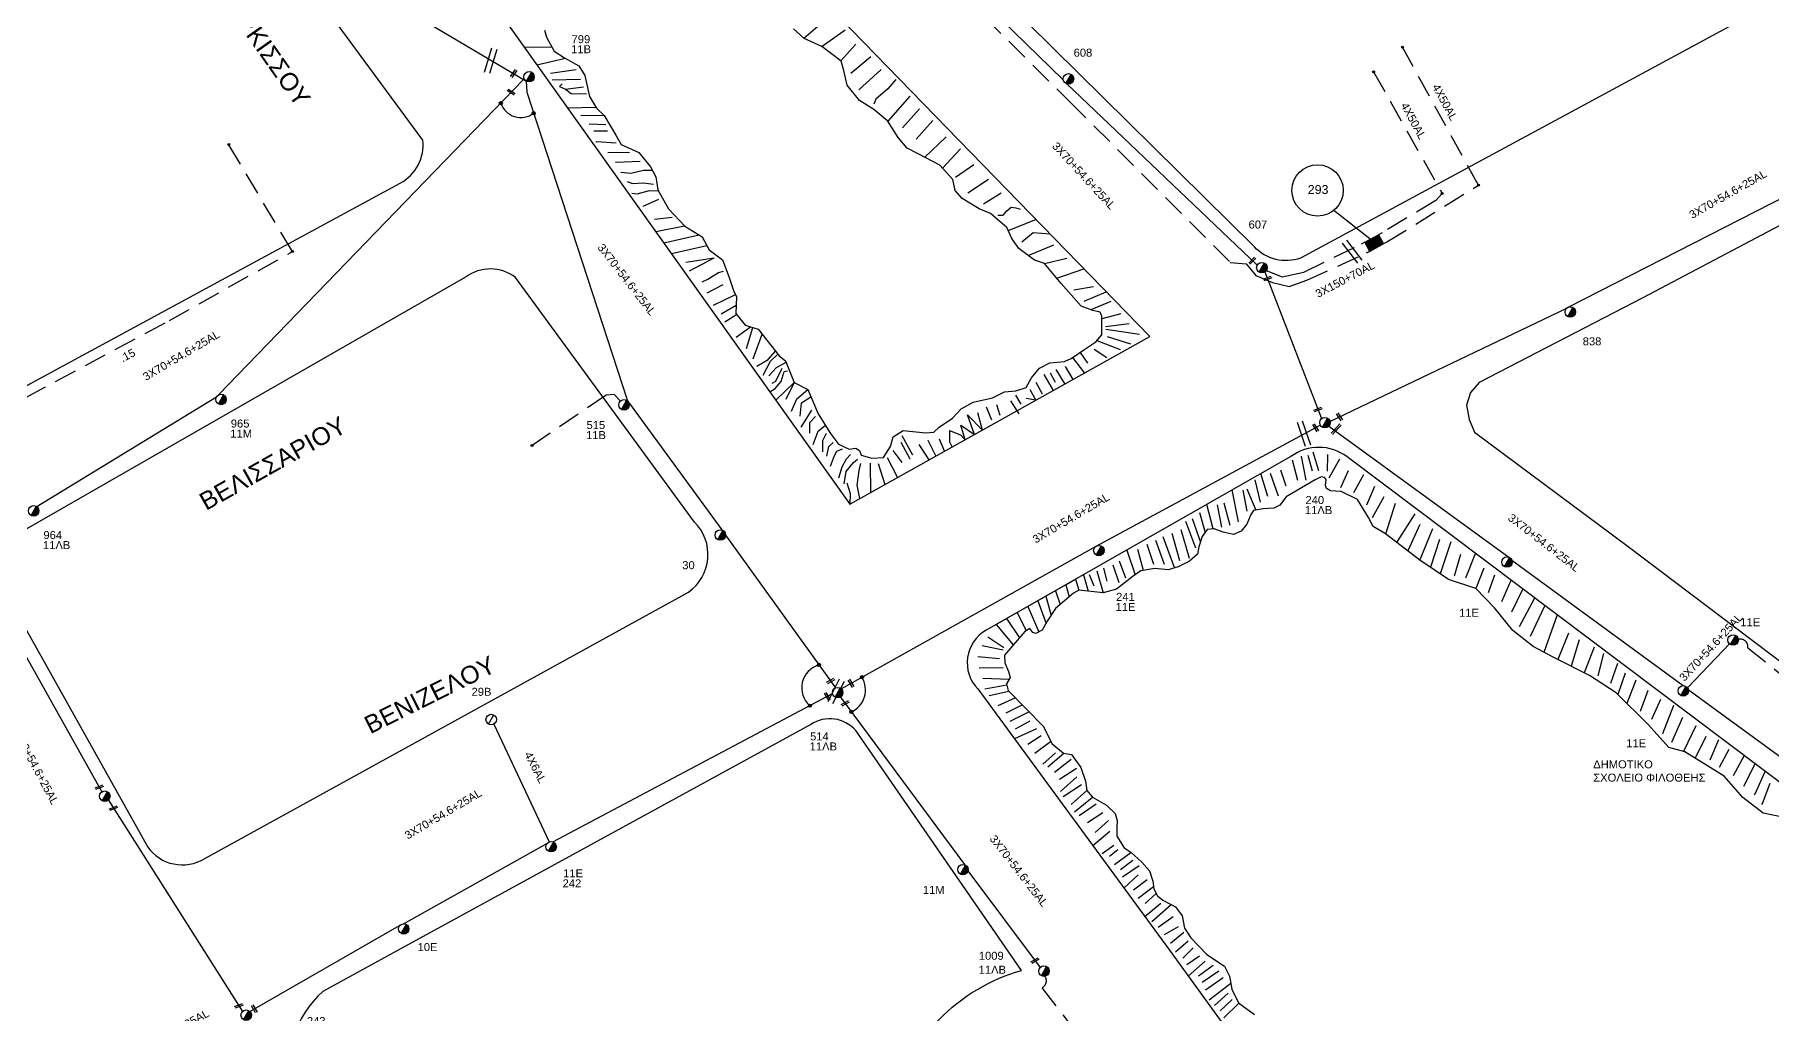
# Model space of a CAD drawing. Header units: millimetres. Extents: x 895 to 1951, y 728 to 1259.
# Drawn here: x 1061.8 to 1257.2, y 938.2 to 1048.4 of the extents above; entities that cross this region are included whole.
import ezdxf

# ---------------------------------------------------------------- set-up
doc = ezdxf.new("R2010")
doc.units = ezdxf.units.MM
doc.linetypes.add('DASHED', pattern=[19.05, 12.7, -6.35])
for name, color, linetype in [('Link Box 4 Διευθύνσεων', 7, 'Continuous'), ('Άγνωστα', 7, 'Continuous'), ('Γέφυρες Εναέριου Δικτύου', 7, 'Continuous'), ('Γυμνά εναέρια ΧΤ (3Φ)   3x50+35CU', 7, 'Continuous'), ('Επιγραφές - Σχήματα', 7, 'Continuous'), ('Καλώδια ΧΤ   3x150+50CU', 7, 'DASHED'), ('Καλώδια ΧΤ   3x150AL+50XLPE', 7, 'DASHED'), ('Καλώδια ΧΤ   3x95+50CU', 7, 'DASHED'), ('Μηχανική τομή', 7, 'Continuous'), ('Στύλος ΦΜ', 7, 'Continuous'), ('Στύλος ΦΜ @ 1', 7, 'Continuous'), ('Συνδέσεις', 7, 'Continuous'), ('Συνεστραμμένα ΧΤ   3x70+54.6+25 AL', 7, 'SYN_LINE'), ('Τομή', 7, 'Continuous'), ('Υπόβαθρο ΔΕΗ', 7, 'Continuous'), ('Υπόγεια καλώδια Δικτύου ΧΤ και Παρ. ΧΤ - 3X150+70 AL', 7, 'DASHED'), ('Υπόγεια καλώδια Παροχών ΧΤ   .15', 7, 'DASHED'), ('Υπόγεια καλώδια Παροχών ΧΤ   4x50AL', 7, 'DASHED'), ('Υπόγεια καλώδια Παροχών ΧΤ   4x6', 7, 'DASHED')]:
    doc.layers.add(name, color=color, linetype=linetype)
doc.styles.get("Standard").update_dxf_attribs({"font": 'ARIAL.TTF'})
doc.linetypes.add('SYN_LINE', pattern='A,0.5,-0.0001,["/\\/\\/\\/",Standard,S=0.1,R=0,X=0,Y=-0.05],-0.25', length=0.7501)

# ---------------------------------------------------------------- blocks, each defined once
blk = doc.blocks.new('ΥΠΑΡΧΩΝ ΤΣΙΜΕΝΤΕΝΙΟΣ ΣΤΥΛΟΣ')
at = {"layer": 'Στύλος ΦΜ'}
blk.add_hatch(color=7, dxfattribs=at).paths.add_polyline_path([(-1.29, -2.28, 0.574793), (2.62, 0, 0.268822), (1.3, 2.27)])
at = {"layer": 'Στύλος ΦΜ', "color": 7}
blk.add_line((-1.29, -2.28), (1.3, 2.27), dxfattribs=at)
blk.add_circle((0, 0), 2.62, dxfattribs=at)
at = {"layer": 'Στύλος ΦΜ', "flags": 4}
for tag, p in [('ΑΡΙΘΜΟΣ', (-4.68, 8.05)), ('ΤΥΠΟΣ', (-4.91, 3.03))]:
    blk.add_attdef(tag, p, '', height=4, dxfattribs=at)
blk = doc.blocks.new('ΠΡΟΒΛΕΠΟΜΕΝΟΣ ΤΣΙΜΕΝΤΕΝΙΟΣ ΣΤΥΛΟΣ')
at = {"layer": 'Στύλος ΦΜ', "color": 7}
blk.add_line((-1.29, -2.28), (1.3, 2.27), dxfattribs=at)
blk.add_circle((0, 0), 2.62, dxfattribs=at)
at = {"layer": 'Στύλος ΦΜ', "flags": 4}
for tag, p in [('ΑΡΙΘΜΟΣ', (-3.98, 8.33)), ('ΤΥΠΟΣ', (-4.12, 3.18))]:
    blk.add_attdef(tag, p, '', height=4, dxfattribs=at)
blk = doc.blocks.new('LINK BOX 4 ΑΝΑΧΩΡΗΣΕΩΝ')
at = {"layer": 'Link Box 4 Διευθύνσεων', "ltscale": 40}
blk.add_hatch(color=256, dxfattribs=at).paths.add_polyline_path([(-3.54, 0), (-3.54, -4.67), (3.54, -4.67), (3.54, 0)])
for p, q in [((-3.54, 0), (-5.33, 0)), ((5.33, 0), (3.54, 0)), ((-3.54, -4.67), (-5.33, -4.67)), ((5.33, -4.67), (3.54, -4.67))]:
    blk.add_line(p, q, dxfattribs=at)
blk.add_lwpolyline([(-3.54, -4.67), (-3.54, 0), (3.54, 0), (3.54, -4.67)], close=True, dxfattribs=at)
blk = doc.blocks.new('ΜΗΧΑΝΙΚΗ ΤΟΜΗ')
at = {"layer": 'Μηχανική τομή', "ltscale": 40}
for p, q in [((-1.89, 0.78), (1.89, 0.78)), ((1.89, 0), (-1.89, 0))]:
    blk.add_line(p, q, dxfattribs=at)
blk = doc.blocks.new('ΤΟΜΗ')
at = {"layer": 'Τομή', "ltscale": 40}
for p, q in [((-5.68, 0), (5.68, 0)), ((5.68, -2.33), (-5.68, -2.33))]:
    blk.add_line(p, q, dxfattribs=at)
blk = doc.blocks.new('_ΣΥΝΔΕΣΗ')
at = {"layer": 'Συνδέσεις', "linetype": 'SYN_LINE', "ltscale": 40}
blk.add_hatch(color=256, dxfattribs=at).paths.add_polyline_path([(0.5, -0.01, 1), (-0.5, -0.01, 1)])
at = {"layer": 'Συνδέσεις'}
blk.add_circle((0, -0.01), 0.5, dxfattribs=at)

msp = doc.modelspace()

# ---------------------------------------------------------------- linework, layer by layer
at = {"layer": 'Άγνωστα', "color": 1}
msp.add_lwpolyline([(1207.97, 1028.63), (1212.19, 1025.31)], dxfattribs=at)
at = {"layer": 'Άγνωστα', "color": 30, "linetype": 'DASHED', "ltscale": 0.2}
msp.add_lwpolyline([(1127.72, 1007.15), (1127, 1007.89), (1126.12, 1007.82), (1117.77, 1002.16)], dxfattribs=at)
at = {"layer": 'Γέφυρες Εναέριου Δικτύου'}
msp.add_arc((1116.51, 1041.43), 2.37, 198.3103, 307.6512, dxfattribs=at)
at = {"layer": 'Γυμνά εναέρια ΧΤ (3Φ)   3x50+35CU'}
for centre, radius, start, end in [((1150.78, 974.88), 2.67, 105.8552, 228.9163), ((1152.54, 974.65), 2.74, 294.8695, 31.1435)]:
    msp.add_arc(centre, radius, start, end, dxfattribs=at)
at = {"layer": 'Επιγραφές - Σχήματα'}
msp.add_circle((1206.14, 1030.86), 2.89, dxfattribs=at)
at = {"layer": 'Καλώδια ΧΤ   3x150+50CU', "color": 151, "ltscale": 0.2}
msp.add_lwpolyline([(1107.67, 1114.59), (1106.79, 1113.64), (1107.02, 1112.57), (1108.78, 1111.08), (1135.2, 1083.71), (1157.87, 1061.05), (1178.26, 1040.84), (1196.32, 1022.76), (1198.11, 1022.6)], dxfattribs=at)
at = {"layer": 'Καλώδια ΧΤ   3x150AL+50XLPE', "color": 62, "ltscale": 0.2}
msp.add_lwpolyline([(1184.26, 926.04), (1184.73, 926.83), (1184.69, 927.54), (1181.39, 933.04), (1175.14, 941.13, 0.489345), (1175.45, 942.41)], format="xyb", dxfattribs=at)
at = {"layer": 'Καλώδια ΧΤ   3x95+50CU', "color": 6, "ltscale": 0.2}
msp.add_lwpolyline([(1253.46, 980.32, -0.548849), (1254.53, 979.37), (1254.53, 979.37), (1254.53, 979.37), (1254.53, 979.37), (1261.86, 973.53), (1273.62, 988.35)], format="xyb", dxfattribs=at)
at = {"layer": 'Συνεστραμμένα ΧΤ   3x70+54.6+25 AL', "color": 6, "ltscale": 20}
for points in [[(1153.71, 1066.54), (1177.53, 1043.31)], [(1177.92, 1042.85), (1199.34, 1022.43)], [(1200.21, 1021.68), (1206.58, 1005.17)], [(1207.39, 1004.32), (1227.64, 989.58)], [(1227.98, 989.26), (1247.24, 975.12)], [(1247.76, 974.86), (1252.49, 979.86)], [(1247.83, 974.7), (1287.89, 945.44)]]:
    msp.add_lwpolyline(points, dxfattribs=at)
at = {"layer": 'Συνεστραμμένα ΧΤ   3x70+54.6+25 AL', "color": 85, "ltscale": 20}
msp.add_lwpolyline([(1091.77, 1058.21), (1117.06, 1043.2)], dxfattribs=at)
at = {"layer": 'Συνεστραμμένα ΧΤ   3x70+54.6+25 AL', "color": 30, "ltscale": 20}
for points in [[(1082.5, 1007.84), (1116.83, 1043.34)], [(1117.12, 1043.15), (1117.19, 1041.91), (1128.52, 1007.16)], [(1061.98, 995.25), (1082.29, 1007.64)], [(1128.64, 1007.01), (1139.14, 992.64)], [(1139.53, 992.06), (1151.9, 974.88)], [(1120.12, 957.54), (1151.58, 974.22)], [(1103.31, 948.33), (1119.51, 957.41)], [(1086.03, 938.45), (1102.88, 948.11)]]:
    msp.add_lwpolyline(points, dxfattribs=at)
at = {"layer": 'Συνεστραμμένα ΧΤ   3x70+54.6+25 AL', "color": 2, "ltscale": 20}
for points in [[(1234.41, 1017.74), (1269.5, 1035.67)], [(1207.53, 1004.86), (1234.18, 1017.62)]]:
    msp.add_lwpolyline(points, dxfattribs=at)
at = {"layer": 'Συνεστραμμένα ΧΤ   3x70+54.6+25 AL', "color": 173, "ltscale": 20}
for points in [[(1152.56, 974.77), (1181.23, 990.83), (1206.44, 1004.43)], [(1152.46, 973.84), (1166.4, 954.99)], [(1166.81, 954.27), (1174.92, 943.39)]]:
    msp.add_lwpolyline(points, dxfattribs=at)
at = {"layer": 'Συνεστραμμένα ΧΤ   3x70+54.6+25 AL', "color": 133, "ltscale": 20}
for points in [[(1047.72, 1001.85), (1069.39, 963.17)], [(1070.12, 962.25), (1085.2, 938.45)]]:
    msp.add_lwpolyline(points, dxfattribs=at)
at = {"layer": 'Υπόβαθρο ΔΕΗ'}
for points in [[(1111.13, 1116.49), (1144.08, 1156.7, -0.271454), (1149.09, 1157.15), (1222.31, 1101.99), (1272.45, 1064.27, -0.430541), (1271.9, 1059.85), (1236.56, 1040.71), (1204.23, 1023.25, -0.299495), (1199.02, 1024.49), (1156.53, 1066.51), (1111.1, 1112.51, -0.251207), (1111.13, 1116.49, -3.296334)], [(1052.06, 1004.11), (1052.06, 1004.11), (1102.95, 1031.68, 0.303533), (1105.5, 1036.51), (1084.22, 1065.45), (1064.83, 1092.99, 0.315464), (1063.28, 1093.54), (1023.76, 1091.37), (998.91, 1089.83), (1046.25, 1005.99, 0.333652), (1052.06, 1004.11, 20.832284)], [(1080.95, 955.66), (1135.37, 985.66, 0.465205), (1136.06, 993.53, -2.836458), (1136.06, 993.53), (1115.93, 1021.04, 0.339974), (1110.3, 1021.09), (1059.82, 992.13), (1059.82, 992.13, 0.339698), (1057.89, 986.64), (1074.51, 957, 0.397671), (1080.95, 955.66, 7.556439)], [(1356.16, 740.09), (1349.47, 761.77), (1338.39, 793.51), (1330.14, 817.49), (1321.93, 841.25), (1298.05, 910.06), (1286.81, 942.22), (1285.74, 943.72), (1283.22, 945.34), (1209.46, 1000.87, 0.331413), (1203.13, 1000.91), (1168.85, 981.36, 0.491397), (1167.92, 974.75), (1189.46, 945.34), (1264.83, 841.25), (1286, 811.5), (1312.59, 773.73), (1333.03, 743.97)]]:
    msp.add_lwpolyline(points, format="xyb", dxfattribs=at)
for points in [[(1187.27, 1014.4), (1117.49, 1086.23), (1079.93, 1125.25), (1068.67, 1116.07), (1098.78, 1072.45), (1153.53, 995.56), (1187.27, 1014.4)], [(1179.94, 1012.99), (1181.19, 1013.8), (1181.87, 1014.61), (1181.86, 1015.74), (1181.87, 1016.72), (1181.66, 1017.14), (1180.84, 1017.33), (1179.53, 1017.82), (1177.3, 1020.39), (1175.42, 1022.64), (1174.29, 1023.01), (1172.54, 1024.32), (1171.75, 1025.46), (1171.18, 1026.7), (1169.35, 1028.27), (1168.05, 1028.79), (1166.17, 1029.95), (1165.36, 1030.84), (1165.1, 1032.1), (1163.66, 1033.71), (1161.19, 1034.96), (1159.98, 1035.61), (1158.97, 1036.81), (1157.79, 1038.66), (1156.23, 1039.95), (1154.62, 1040.98), (1153.22, 1042.7), (1152.86, 1044.36), (1152.55, 1045.4), (1150.38, 1047.06), (1149.54, 1047.42), (1148.37, 1047.94), (1147.19, 1049.05)], [(1151.23, 1050.43), (1148.35, 1047.95)], [(1116.92, 1046.98), (1119.99, 1047)], [(1119.17, 1048.9), (1119.4, 1048.1), (1120.25, 1046.53), (1121.41, 1045.79), (1123.03, 1044.87), (1123.72, 1043.79), (1124.22, 1041.44), (1125.04, 1040.11), (1125.89, 1039.28), (1127.2, 1037.06), (1127.81, 1036.04), (1129.8, 1035.11), (1131.11, 1033.5), (1131.7, 1032.37), (1131.93, 1030.93), (1133.14, 1028.78), (1134.97, 1026.82), (1136.9, 1025.65), (1137.69, 1024.18), (1139.21, 1023.03), (1139.96, 1021.07), (1140.43, 1019.58), (1140.77, 1018.89), (1140.71, 1016.99), (1141.75, 1015.69), (1143.21, 1015.25), (1145.56, 1012.25), (1146.28, 1011.66), (1147.24, 1009.24), (1148.78, 1008.45), (1149.95, 1005.73), (1151.36, 1003.51), (1152.26, 1002.31), (1153.45, 1001.73), (1154.2, 1001.86), (1154.61, 1001.57), (1154.79, 1001.05), (1156, 1000.74), (1157.3, 1000.81), (1158.08, 1002.03), (1158.41, 1003.14), (1159.51, 1003.83), (1162.05, 1003.57), (1162.97, 1003.66), (1163.56, 1004.23), (1165.08, 1005.21), (1166.04, 1006.28), (1167.38, 1007.02), (1169.56, 1007.51), (1170.93, 1008.19), (1172.2, 1008.32), (1173.37, 1008.68), (1173.95, 1009.75), (1174.85, 1010.85), (1176.02, 1011.44), (1177.66, 1011.6), (1178.42, 1011.93), (1179.94, 1012.99)], [(1153.01, 1048.89), (1150.39, 1047.05)], [(1154.19, 1047.32), (1152.51, 1045.43)], [(1118.33, 1045), (1121.52, 1045.73)], [(1155.89, 1045.91), (1153.65, 1044.02)], [(1293.26, 959.54), (1307.92, 978.5), (1320.18, 994.28), (1334.84, 1012.99), (1335.4, 1014), (1335.56, 1015.31), (1335.43, 1016.45), (1334.42, 1018.06), (1311.11, 1036.04), (1297.97, 1045.65), (1295.62, 1045.9), (1292.92, 1045.31), (1242.71, 1018.76), (1224.31, 1009.24), (1223.35, 1008.13), (1222.9, 1006.7), (1223.2, 1005.07), (1223.77, 1003.64), (1241.07, 990.78), (1285.06, 957.53), (1287.58, 956.52), (1291.11, 956.99), (1292.52, 958.57), (1293.26, 959.54)], [(1119.86, 1044.04), (1122.74, 1044.47)], [(1120.04, 1043.29), (1123.22, 1043.37)], [(1154.55, 1042.19), (1157.03, 1044.45)], [(1158.7, 1043.36), (1157.81, 1042.28), (1156.43, 1041.12), (1156.23, 1040.57)], [(1121.16, 1042.85), (1120.85, 1042.56), (1121.55, 1042.26), (1123.56, 1042.51)], [(1121.55, 1042.26), (1122.18, 1041.75), (1123.89, 1041.72)], [(1160.27, 1041.47), (1157.79, 1038.66)], [(1121.77, 1040.16), (1124.96, 1040.24)], [(1123.27, 1039.32), (1125.89, 1039.28)], [(1161.34, 1040.04), (1159.44, 1037.92)], [(1124.19, 1038.34), (1126.06, 1038.27), (1126.06, 1038.27)], [(1124.73, 1037.56), (1126.26, 1037.57)], [(1160.99, 1036.62), (1162.85, 1038.73)], [(1124.95, 1036.37), (1125.01, 1036.37), (1127.23, 1036.2)], [(1164.36, 1036.88), (1161.93, 1034.58)], [(1165.97, 1035.55), (1163.96, 1033.37)], [(1126.31, 1035.13), (1128.75, 1035.18)], [(1127.16, 1034.04), (1127.24, 1034.04), (1129.94, 1034.14)], [(1165.39, 1032.36), (1167.46, 1033.76)], [(1127.76, 1032.91), (1128.87, 1032.8), (1130.31, 1033.13), (1131.3, 1033.14)], [(1128.46, 1031.85), (1129.08, 1031.63), (1130.3, 1031.73), (1131.42, 1031.56)], [(1166.81, 1030.6), (1169.11, 1032.11)], [(1129, 1030.54), (1129.59, 1030.46), (1130.97, 1030.86), (1132.01, 1030.81)], [(1130.26, 1029.09), (1130.62, 1029.25), (1132.02, 1029.87)], [(1168.55, 1029.35), (1170.54, 1030.57)], [(1131.54, 1027.61), (1133.55, 1027.85)], [(1170.16, 1028.07), (1170.76, 1028.09), (1171.18, 1028.57), (1171.65, 1028.97), (1172.21, 1028.89), (1172.68, 1028.74)], [(1171.34, 1026.36), (1174.46, 1027.58)], [(1131.68, 1026.24), (1134.92, 1026.87)], [(1132.59, 1024.96), (1136.56, 1025.86)], [(1172.87, 1025.06), (1174.14, 1026.12), (1176.03, 1025.97)], [(1133.45, 1023.76), (1137.45, 1024.64)], [(1173.59, 1023.53), (1176.46, 1024.75)], [(1135.06, 1022.8), (1138.27, 1023.26)], [(1135.49, 1021.82), (1138.27, 1023.26)], [(1136.9, 1020.56), (1137.56, 1020.87), (1138.74, 1021.61), (1139.31, 1021.77)], [(1175.42, 1022.64), (1177.92, 1023.23)], [(1176.79, 1021), (1179.85, 1022.03)], [(1137.49, 1019.32), (1139.29, 1020.28)], [(1178.71, 1019.66), (1180.94, 1020.05)], [(1138.19, 1017.95), (1140.65, 1019.13)], [(1139.04, 1016.98), (1140.74, 1017.96)], [(1179.87, 1018.38), (1182.37, 1019.43)], [(1182.87, 1018.37), (1180.62, 1017.41)], [(1139.47, 1016.07), (1140.78, 1016.91)], [(1184, 1016.97), (1181.87, 1016.41)], [(1182.29, 1015.53), (1184.94, 1015.89)], [(1140.74, 1014.34), (1142.33, 1015.51)], [(1141.9, 1013.05), (1142.6, 1015.43)], [(1142.66, 1011.89), (1143.66, 1014.67)], [(1181.32, 1013.96), (1183.92, 1012.94)], [(1182.31, 1015.23), (1186.12, 1014.67)], [(1182.46, 1014.41), (1185.08, 1013.58)], [(1143.07, 1011.07), (1144.35, 1011.82), (1145.16, 1012.77)], [(1143.76, 1010.08), (1144.6, 1011.63), (1145.43, 1012.42)], [(1178.57, 1012.04), (1179.93, 1010.3)], [(1179.42, 1012.63), (1180.26, 1011.42)], [(1181.02, 1013), (1182.44, 1012.06)], [(1144.4, 1009.98), (1145.28, 1010.94), (1146.34, 1011.51)], [(1144.53, 1008.2), (1145.13, 1008.57), (1145.78, 1009.35), (1146.14, 1010.47), (1146.49, 1010.55)], [(1144.77, 1009.16), (1145.2, 1009.39), (1145.91, 1010.87)], [(1175.34, 1010.14), (1176.41, 1008.34)], [(1176.04, 1010.33), (1176.62, 1009.27)], [(1176.69, 1010.71), (1177.71, 1009.06)], [(1177.74, 1011.03), (1178.59, 1009.56)], [(1145.21, 1007.24), (1147.24, 1009.24)], [(1147.24, 1009.24), (1146.32, 1007.33)], [(1146.95, 1006.01), (1147.56, 1007.39), (1148.78, 1008.45)], [(1173.75, 1008.45), (1174.46, 1007.25), (1173.34, 1007.44)], [(1174.46, 1009.29), (1175.14, 1007.95)], [(1147.92, 1005.44), (1148.08, 1006.96), (1149.13, 1007.62)], [(1149.22, 1006.12), (1148.01, 1004.21)], [(1168.85, 1006.49), (1169.47, 1005.04)], [(1170.01, 1006.76), (1170.4, 1005.58)], [(1171.58, 1007.19), (1172.53, 1005.72)], [(1172.16, 1007.83), (1172.76, 1006.8)], [(1149.65, 1005.42), (1148.98, 1004.7), (1148.99, 1003.55)], [(1149.41, 1002.25), (1149.95, 1003.76), (1150.77, 1004.44)], [(1166.5, 1002.8), (1166, 1004.43), (1167.53, 1003.38), (1166.77, 1005.59), (1168.45, 1003.89), (1167.93, 1005.83)], [(1150.5, 1001.43), (1150.48, 1002.72), (1150.91, 1003.55)], [(1150.92, 1000.95), (1151.16, 1002.03), (1151.64, 1002.47)], [(1159.27, 1002.51), (1160.28, 1000.63)], [(1159.36, 1003.26), (1160.58, 1001.09)], [(1161.27, 1002.27), (1162.41, 1000.52)], [(1162.3, 1002.76), (1162.3, 1002.76), (1163.18, 1000.95)], [(1163.57, 1002.89), (1164.15, 1001.49)], [(1164.73, 1003.85), (1164.74, 1002.56), (1165.03, 1001.98)], [(1164.73, 1003.82), (1165.98, 1003.34), (1166.5, 1002.8)], [(1151.36, 999.81), (1151.78, 1001.02), (1152.05, 1001.51), (1152.71, 1001.79)], [(1152.27, 998.52), (1152.65, 999.76), (1153.14, 1000.63), (1153.6, 1001.14)], [(1152.88, 997.83), (1153.11, 999.24), (1153.92, 1000.23), (1154.37, 1000.61)], [(1155.79, 1000.17), (1155.84, 996.85)], [(1157.71, 1000.79), (1158.9, 998.56)], [(1158.36, 1001.6), (1159.37, 1000.25)], [(1203.29, 1000.53), (1203.88, 998.23)], [(1204.28, 1000.94), (1204.83, 998.23)], [(1205.05, 1001.07), (1205.51, 999.29)], [(1205.61, 1001.42), (1206.22, 999.33)], [(1207.26, 1001.13), (1207.23, 999.27)], [(1208.6, 1000.6), (1207.41, 998.49)], [(1154.63, 996.17), (1154.36, 997.7), (1154.36, 997.7), (1154.57, 999.33), (1154.76, 1000.11)], [(1156.7, 1000.11), (1157.46, 997.75)], [(1258.82, 960.24), (1256.26, 960.76), (1253.97, 962.53), (1251.88, 964.95), (1247.46, 967.67), (1245.65, 968.15), (1243.31, 970.75), (1239.71, 974.3), (1236.73, 976.27), (1232.7, 978.28), (1230.39, 979.51), (1228.11, 981.33), (1226.05, 983.89), (1223.92, 986.04), (1220.86, 987.06), (1217.65, 989.26), (1213.76, 992.2), (1212.39, 993.03), (1211.85, 994.06), (1210.64, 996.06), (1208.77, 996.98), (1207.6, 997.04), (1207.15, 997.31), (1207.04, 997.66), (1207.1, 998.32), (1206.91, 998.53), (1206.52, 998.61), (1206.22, 998.48), (1205.85, 998.3), (1202.61, 996.39), (1201.89, 995.45), (1201.21, 995.1), (1200.03, 995.02), (1198.94, 994.84), (1198.64, 994.37), (1198.18, 993.3), (1197.54, 992.5), (1196.67, 992.14), (1195.52, 992.4), (1194.49, 992.78), (1193.72, 992.68), (1193.15, 991.89), (1192.78, 990.74), (1192.63, 989.92), (1191.73, 989.13), (1190.46, 988.49), (1189.32, 988.14), (1187.84, 988.31), (1186.27, 988.06), (1185.4, 987.45), (1183.52, 985.99), (1182.02, 985.58), (1179.26, 985.85), (1178.69, 985.53), (1176.64, 983.79), (1175.72, 982.38), (1175.17, 981.36), (1174.44, 980.98), (1174.1, 981.11), (1173.78, 981.57), (1173.22, 981.22), (1170.91, 978.55), (1170.96, 977.68), (1171.38, 976.72), (1171.56, 976.05), (1171.14, 975.31), (1171.32, 974.56), (1175.3, 970.51), (1176.23, 968.6), (1177.54, 967.51), (1178.47, 967.38), (1179.51, 965.89), (1180.01, 964.38), (1180.16, 963.31), (1180.81, 962.58), (1182.4, 961.66), (1183.37, 960.73), (1183.58, 959.95), (1183.57, 959.07), (1183.57, 958.18), (1184.36, 956.88), (1185.11, 956.38), (1186.37, 955.26), (1187.23, 954.27), (1187.62, 953.12), (1187.72, 952.24), (1188.14, 951.45), (1188.74, 950.99), (1190.16, 950.22), (1190.89, 949.22), (1191.16, 947.84), (1191.89, 946.74), (1193.66, 944.86), (1195.66, 943.54), (1196.24, 942.44), (1196.49, 940.96), (1197.23, 939.41), (1199.02, 938.1)], [(1199.09, 998.29), (1199.66, 995.78)], [(1200.55, 996.41), (1199.76, 998.98)], [(1200.79, 999.02), (1201.71, 996.49)], [(1202.59, 997.59), (1201.99, 999.38)], [(1209.57, 999.31), (1208.72, 997.38)], [(1211.29, 998.85), (1210.16, 996.82)], [(1153.17, 997.93), (1153.56, 996.76), (1153.53, 995.56)], [(1197.24, 993.57), (1196.54, 997.15)], [(1197.72, 997.12), (1198.18, 994.76)], [(1198.18, 997.28), (1199.17, 994.88)], [(1212.54, 997.53), (1211.63, 995.43)], [(1213.6, 996.38), (1212.29, 994.02)], [(1192.85, 994.6), (1193.5, 992.37)], [(1194.38, 992.76), (1193.68, 995.52)], [(1195.35, 992.94), (1194.86, 995.48)], [(1196.29, 993.13), (1195.62, 995.65)], [(1214.87, 995.63), (1213.79, 992.18)], [(1217.06, 994.47), (1215.01, 991.25), (1215.01, 991.25)], [(1189.73, 992.3), (1190.59, 989.21)], [(1190.74, 992.71), (1191.7, 989.47)], [(1191.27, 993.63), (1192.4, 990.65)], [(1192.01, 993.93), (1192.95, 991.26), (1192.95, 991.26)], [(1217.64, 993.24), (1216.27, 990.3)], [(1219.07, 992.76), (1217.63, 989.27)], [(1184.66, 990.37), (1185.61, 987.6)], [(1185.87, 990.49), (1186.51, 988.1)], [(1186.93, 991.05), (1187.67, 988.79)], [(1187.9, 991.48), (1188.89, 988.78)], [(1188.74, 991.9), (1190.03, 988.36)], [(1219.85, 991.57), (1219.85, 991.57), (1218.85, 988.44), (1218.85, 988.44)], [(1221.12, 991.3), (1219.92, 987.71), (1219.92, 987.71)], [(1183.09, 988.72), (1183.76, 986.74)], [(1183.82, 989.16), (1184.52, 987.27)], [(1221.55, 987.49), (1222.24, 989.93)], [(1222.81, 987.26), (1223.89, 990.01)], [(1178.93, 987.11), (1168.85, 981.36)], [(1177.83, 986.48), (1178.93, 987.11), (1177.83, 986.48), (1178.2, 985.11), (1178.2, 985.11)], [(1178.9, 987.09), (1179.26, 985.85)], [(1179.79, 987.6), (1180.34, 985.74)], [(1180.44, 987.62), (1180.98, 986.36)], [(1181.29, 988.05), (1182, 985.58)], [(1182.04, 988.33), (1182.44, 986.87)], [(1224.83, 988.34), (1224.85, 988.34), (1223.92, 986.04)], [(1225.36, 985.6), (1226.08, 987.58)], [(1226.87, 984.6), (1227.91, 986.98)], [(1174.67, 984.67), (1175.59, 982.13)], [(1175.58, 985.19), (1176.15, 983.03)], [(1176.65, 985.8), (1177.19, 984.25)], [(1227.99, 983.41), (1229.23, 985.99)], [(1228.85, 981.76), (1230.56, 984.99)], [(1171.17, 982.68), (1168.85, 981.36)], [(1171.16, 982.67), (1172.61, 980.51)], [(1172.36, 983.36), (1173.34, 981.29)], [(1173.55, 984.04), (1174.79, 981.16)], [(1230.1, 980.7), (1231.71, 984.12)], [(1233.08, 983.09), (1231.58, 978.87)], [(1169.04, 980.6), (1170.84, 979.41)], [(1169.99, 982.01), (1171.91, 979.7)], [(1234.37, 981.01), (1233.16, 978.05)], [(1170.75, 979.12), (1168.42, 979.61)], [(1235.55, 980.26), (1234.67, 977.3)], [(1237.24, 979.47), (1236.13, 976.56)], [(1238.31, 978.73), (1237.64, 976.24)], [(1167.9, 978.41), (1170.36, 978.16)], [(1168.08, 977.14), (1170.77, 977.15)], [(1239.86, 977.6), (1239.07, 975.38)], [(1168.49, 975.95), (1171.45, 975.86)], [(1168.69, 974.76), (1171.17, 975.22)], [(1240.72, 976.52), (1239.89, 974.12)], [(1241.92, 975.75), (1240.93, 973.1)], [(1169.21, 974), (1171.39, 974.5)], [(1170.2, 972.88), (1172.12, 973.75)], [(1171.1, 972.06), (1172.9, 972.95)], [(1243.28, 974.59), (1242.43, 972.22)], [(1244.72, 973.56), (1243.69, 971.3)], [(1246.17, 972.87), (1244.95, 969.69), (1244.95, 969.69)], [(1171.54, 971.14), (1173.66, 972.19)], [(1172.16, 970.27), (1173.82, 971.16)], [(1247.18, 971.52), (1245.93, 968.72)], [(1174.52, 970.25), (1172.05, 969.12)], [(1173.56, 968.55), (1175.05, 969.51)], [(1248.7, 970.58), (1247.31, 967.71)], [(1249.8, 969.41), (1249.8, 969.38), (1248.62, 966.95)], [(1250.3, 966.76), (1251.26, 969.05)], [(1174.34, 967.54), (1176.11, 968.85)], [(1175.22, 966.3), (1176.67, 967.57)], [(1175.78, 966), (1177.59, 967.51)], [(1251.36, 965.94), (1252.43, 967.98)], [(1252.92, 964.99), (1254.13, 967.24)], [(1176.53, 965.38), (1178.42, 966.84)], [(1177.11, 964.59), (1179.02, 965.83)], [(1254.09, 963.8), (1255.36, 966.32)], [(1255.29, 962.84), (1255.36, 962.93), (1256.49, 965.47)], [(1179.05, 964.87), (1177.21, 963.2)], [(1177.5, 962.66), (1179.59, 963.99)], [(1178.42, 961.73), (1180.16, 963.31)], [(1256.09, 961.76), (1256.17, 961.87), (1257.06, 964.14)], [(1178.79, 960.92), (1180.81, 962.58)], [(1179.31, 960.5), (1181.21, 961.82)], [(1180.24, 959.7), (1181.98, 960.83)], [(1181.13, 958.61), (1182.62, 959.94)], [(1182.76, 958.71), (1180.85, 957.1)], [(1183.2, 957.12), (1181.9, 956.21)], [(1183.67, 956.66), (1182.72, 955.91)], [(1183.28, 954.99), (1185.13, 956.36)], [(1183.97, 954.42), (1185.34, 955.47)], [(1184.18, 953.59), (1186.06, 954.87)], [(1185.96, 953.81), (1184.34, 952.33)], [(1185.43, 952.14), (1186.97, 953.29)], [(1185.95, 951.22), (1187.69, 952.51)], [(1186.73, 950.61), (1187.99, 951.74)], [(1188.52, 950.61), (1186.69, 949.12)], [(1187.48, 948.56), (1189.67, 950.49)], [(1188.2, 947.92), (1189.88, 949.15)], [(1188.92, 947.1), (1190.5, 948.01)], [(1189.6, 946.14), (1191.08, 947.38)], [(1190.16, 945.17), (1191.57, 946.39)], [(1190.99, 944.46), (1192.14, 945.61)], [(1191.43, 943.73), (1192.85, 944.71)], [(1193.49, 944.1), (1191.56, 942.44)], [(1192.74, 942.48), (1194.38, 943.66)], [(1193.15, 941.74), (1195.02, 943.03)], [(1193.52, 940.87), (1195.5, 942.28)], [(1193.95, 939.77), (1196.38, 941.62)], [(1196.08, 940.52), (1194.54, 939.11)], [(1195.18, 938.53), (1196.54, 939.79)], [(1195.6, 937.75), (1197.27, 939.38)]]:
    msp.add_lwpolyline(points, dxfattribs=at)
msp.add_lwpolyline([(1172.84, 943.07), (1154.18, 970.06, 0.382493), (1149.13, 970.74), (1102.71, 945.34), (1094.24, 940.71, 0.261674), (1090.51, 929.55), (1103.42, 907.01), (1105.04, 903.71, 0.339954), (1110.49, 902.8), (1158.28, 928.13, -0.26783), (1172.84, 943.07)], format="xyb", close=True, dxfattribs=at)
at = {"layer": 'Υπόγεια καλώδια Δικτύου ΧΤ και Παρ. ΧΤ - 3X150+70 AL', "color": 151, "ltscale": 0.2}
msp.add_lwpolyline([(1198.11, 1022.6), (1199.17, 1021.3), (1201.05, 1020.48), (1202.92, 1020.05), (1204.93, 1020.76), (1211.6, 1023.78)], dxfattribs=at)
at = {"layer": 'Υπόγεια καλώδια Δικτύου ΧΤ και Παρ. ΧΤ - 3X150+70 AL', "color": 6, "ltscale": 0.2}
msp.add_lwpolyline([(1200.36, 1021.84), (1202.15, 1021.13), (1204.58, 1021.67), (1211.05, 1024.81)], dxfattribs=at)
at = {"layer": 'Υπόγεια καλώδια Παροχών ΧΤ   .15', "color": 133, "ltscale": 0.2}
msp.add_lwpolyline([(1048.62, 1002.53), (1049.41, 1002.91), (1050.74, 1002.16), (1077, 1016.22), (1090.81, 1023.98), (1083.66, 1036.03)], dxfattribs=at)
at = {"layer": 'Υπόγεια καλώδια Παροχών ΧΤ   4x50AL', "color": 151, "ltscale": 0.2}
for points in [[(1213.94, 1025.06), (1224.23, 1031.45), (1215.69, 1046.97)], [(1212.44, 1044.22), (1220.15, 1030.5), (1219.43, 1029.71), (1213.38, 1026.09)]]:
    msp.add_lwpolyline(points, dxfattribs=at)
at = {"layer": 'Υπόγεια καλώδια Παροχών ΧΤ   4x6', "color": 30, "linetype": 'SYN_LINE', "ltscale": 20}
msp.add_lwpolyline([(1113.48, 970.8), (1119.7, 957.53)], dxfattribs=at)

# ---------------------------------------------------------------- block references
at = {"layer": 'Link Box 4 Διευθύνσεων', "xscale": 0.2499999999999838, "yscale": 0.2499999999999838, "zscale": 0.2499999999999838, "rotation": 28.6219098579083}
msp.add_blockref('LINK BOX 4 ΑΝΑΧΩΡΗΣΕΩΝ', (1212.22, 1025.45), dxfattribs=at)
at = {"layer": 'Μηχανική τομή'}
for p, xscale, yscale, zscale, rotation in [((1115.79, 1043.96), 0.2500000000000828, 0.2500000000000828, 0.2500000000000828, 54.89666997335154), ((1115.37, 1041.84), 0.2500000000001238, 0.2500000000001238, 0.2500000000001238, 327.128855034584), ((1198.72, 1023.02), 0.2500000000001034, 0.2500000000001034, 0.2500000000001034, 225.8353160808072), ((1200.46, 1021.03), 0.2500000000001039, 0.2500000000001039, 0.2500000000001039, 200.5396408254351), ((1206.14, 1006.3), 0.2500000000001039, 0.2500000000001039, 0.2500000000001039, 200.5396408254351), ((1206, 1004.19), 0.2500000000001384, 0.2500000000001384, 0.2500000000001384, 120.4472056917649), ((1207.99, 1003.88), 0.2500000000000828, 0.2500000000000828, 0.2500000000000828, 226.8618093897773), ((1208.32, 1004.23), 0.2500000000000828, 0.2500000000000828, 0.2500000000000828, 226.8618093897773), ((1208.51, 1005.33), 0.2500000000000377, 0.2500000000000377, 0.2500000000000377, 303.3195602628329), ((1151.41, 975.56), 0.2500000000000858, 0.2500000000000858, 0.2500000000000858, 29.09012602717003), ((1153.74, 975.43), 0.2500000000001384, 0.2500000000001384, 0.2500000000001384, 120.4472056917649), ((1151.07, 973.95), 0.2500000000001384, 0.2500000000001384, 0.2500000000001384, 120.4472056917649), ((1153.04, 973.05), 0.2500000000000858, 0.2500000000000858, 0.2500000000000858, 29.09012602717003), ((1069.05, 963.78), 0.2500000000002197, 0.2500000000002197, 0.2500000000002197, 202.0910860683802), ((1070.65, 961.41), 0.2500000000002197, 0.2500000000002197, 0.2500000000002197, 202.0910860683802), ((1174.39, 944.09), 0.2500000000000858, 0.2500000000000858, 0.2500000000000858, 29.09012602717003), ((1084.75, 939.17), 0.2500000000002197, 0.2500000000002197, 0.2500000000002197, 202.0910860683802), ((1086.61, 938.79), 0.2500000000001384, 0.2500000000001384, 0.2500000000001384, 120.4472056917649)]:
    msp.add_blockref('ΜΗΧΑΝΙΚΗ ΤΟΜΗ', p, dxfattribs=dict(at, xscale=xscale, yscale=yscale, zscale=zscale, rotation=rotation))
at = {"layer": 'Στύλος ΦΜ @ 1', "ltscale": 40}
ref = msp.add_blockref('ΥΠΑΡΧΩΝ ΤΣΙΜΕΝΤΕΝΙΟΣ ΣΤΥΛΟΣ', (1117.44, 1043.65), dxfattribs=dict(at, xscale=0.2249999999999091, yscale=0.2249999999999091, zscale=0.2249999999999091))
ref.add_attrib('ΤΥΠΟΣ', '11B', (1122.17, 1046.3), dxfattribs={"layer": 'Στύλος ΦΜ', "height": 0.9, "flags": 4})
ref.add_attrib('ΑΡΙΘΜΟΣ', '799', (1122.22, 1047.43), dxfattribs={"layer": 'Στύλος ΦΜ', "height": 0.9, "flags": 4})
ref = msp.add_blockref('ΥΠΑΡΧΩΝ ΤΣΙΜΕΝΤΕΝΙΟΣ ΣΤΥΛΟΣ', (1178.11, 1043.41), dxfattribs=dict(at, xscale=0.2249999999999091, yscale=0.2249999999999091, zscale=0.2249999999999091))
ref.add_attrib('ΤΥΠΟΣ', '608', (1178.69, 1045.91), dxfattribs={"layer": 'Στύλος ΦΜ', "height": 0.9, "flags": 4})
ref = msp.add_blockref('ΥΠΑΡΧΩΝ ΤΣΙΜΕΝΤΕΝΙΟΣ ΣΤΥΛΟΣ', (1199.87, 1022.16), dxfattribs=dict(at, xscale=0.2249999999999091, yscale=0.2249999999999091, zscale=0.2249999999999091))
ref.add_attrib('ΤΥΠΟΣ', '607', (1198.37, 1026.57), dxfattribs={"layer": 'Στύλος ΦΜ', "height": 0.9, "flags": 4})
ref = msp.add_blockref('ΥΠΑΡΧΩΝ ΤΣΙΜΕΝΤΕΝΙΟΣ ΣΤΥΛΟΣ', (1234.56, 1017.17), dxfattribs=dict(at, xscale=0.2249999999999091, yscale=0.2249999999999091, zscale=0.2249999999999091))
ref.add_attrib('ΤΥΠΟΣ', '838', (1235.96, 1013.42), dxfattribs={"layer": 'Στύλος ΦΜ', "height": 0.9, "flags": 4})
ref = msp.add_blockref('ΥΠΑΡΧΩΝ ΤΣΙΜΕΝΤΕΝΙΟΣ ΣΤΥΛΟΣ', (1082.79, 1007.33), dxfattribs=dict(at, xscale=0.2249999999999091, yscale=0.2249999999999091, zscale=0.2249999999999091))
ref.add_attrib('ΤΥΠΟΣ', '11M', (1083.83, 1003.03), dxfattribs={"layer": 'Στύλος ΦΜ', "height": 0.9, "flags": 4})
ref.add_attrib('ΑΡΙΘΜΟΣ', '965', (1083.89, 1004.17), dxfattribs={"layer": 'Στύλος ΦΜ', "height": 0.9, "flags": 4})
ref = msp.add_blockref('ΥΠΑΡΧΩΝ ΤΣΙΜΕΝΤΕΝΙΟΣ ΣΤΥΛΟΣ', (1128.12, 1006.72), dxfattribs=dict(at, xscale=0.2249999999999091, yscale=0.2249999999999091, zscale=0.2249999999999091))
ref.add_attrib('ΤΥΠΟΣ', '11B', (1123.85, 1002.87), dxfattribs={"layer": 'Στύλος ΦΜ', "height": 0.9, "flags": 4})
ref.add_attrib('ΑΡΙΘΜΟΣ', '515', (1123.9, 1004), dxfattribs={"layer": 'Στύλος ΦΜ', "height": 0.9, "flags": 4})
ref = msp.add_blockref('ΥΠΑΡΧΩΝ ΤΣΙΜΕΝΤΕΝΙΟΣ ΣΤΥΛΟΣ', (1206.96, 1004.72), dxfattribs=dict(at, xscale=0.2249999999999091, yscale=0.2249999999999091, zscale=0.2249999999999091))
ref.add_attrib('ΤΥΠΟΣ', '11ΛB', (1204.71, 994.43), dxfattribs={"layer": 'Στύλος ΦΜ', "height": 0.9, "flags": 4})
ref.add_attrib('ΑΡΙΘΜΟΣ', '240', (1204.77, 995.56), dxfattribs={"layer": 'Στύλος ΦΜ', "height": 0.9, "flags": 4})
ref = msp.add_blockref('ΥΠΑΡΧΩΝ ΤΣΙΜΕΝΤΕΝΙΟΣ ΣΤΥΛΟΣ', (1061.71, 994.79), dxfattribs=dict(at, xscale=0.2249999999999091, yscale=0.2249999999999091, zscale=0.2249999999999091))
ref.add_attrib('ΤΥΠΟΣ', '11ΛB', (1062.76, 990.49), dxfattribs={"layer": 'Στύλος ΦΜ', "height": 0.9, "flags": 4})
ref.add_attrib('ΑΡΙΘΜΟΣ', '964', (1062.81, 991.62), dxfattribs={"layer": 'Στύλος ΦΜ', "height": 0.9, "flags": 4})
ref = msp.add_blockref('ΥΠΑΡΧΩΝ ΤΣΙΜΕΝΤΕΝΙΟΣ ΣΤΥΛΟΣ', (1138.95, 992.08), dxfattribs=dict(at, xscale=0.2249999999999091, yscale=0.2249999999999091, zscale=0.2249999999999091))
ref.add_attrib('ΤΥΠΟΣ', '30', (1134.67, 988.23), dxfattribs={"layer": 'Στύλος ΦΜ', "height": 0.9, "flags": 4})
ref = msp.add_blockref('ΥΠΑΡΧΩΝ ΤΣΙΜΕΝΤΕΝΙΟΣ ΣΤΥΛΟΣ', (1181.53, 990.32), dxfattribs=dict(at, xscale=0.2249999999999091, yscale=0.2249999999999091, zscale=0.2249999999999091))
ref.add_attrib('ΤΥΠΟΣ', '11E', (1183.41, 983.52), dxfattribs={"layer": 'Στύλος ΦΜ', "height": 0.9, "flags": 4})
ref.add_attrib('ΑΡΙΘΜΟΣ', '241', (1183.47, 984.66), dxfattribs={"layer": 'Στύλος ΦΜ', "height": 0.9, "flags": 4})
ref = msp.add_blockref('ΥΠΑΡΧΩΝ ΤΣΙΜΕΝΤΕΝΙΟΣ ΣΤΥΛΟΣ', (1227.44, 989.03), dxfattribs=dict(at, xscale=0.2249999999999091, yscale=0.2249999999999091, zscale=0.2249999999999091))
ref.add_attrib('ΤΥΠΟΣ', '11E', (1222.05, 982.87), dxfattribs={"layer": 'Στύλος ΦΜ', "height": 0.9, "flags": 4})
ref = msp.add_blockref('ΥΠΑΡΧΩΝ ΤΣΙΜΕΝΤΕΝΙΟΣ ΣΤΥΛΟΣ', (1252.88, 980.26), dxfattribs=dict(at, xscale=0.2249999999999091, yscale=0.2249999999999091, zscale=0.2249999999999091))
ref.add_attrib('ΤΥΠΟΣ', '11E', (1253.69, 981.81), dxfattribs={"layer": 'Στύλος ΦΜ', "height": 0.9, "flags": 4})
ref = msp.add_blockref('ΠΡΟΒΛΕΠΟΜΕΝΟΣ ΤΣΙΜΕΝΤΕΝΙΟΣ ΣΤΥΛΟΣ', (1113.18, 971.31), dxfattribs=dict(at, xscale=0.2249999999999091, yscale=0.2249999999999091, zscale=0.2249999999999091))
ref.add_attrib('ΑΡΙΘΜΟΣ', '29Β', (1110.97, 973.98), dxfattribs={"layer": 'Στύλος ΦΜ', "height": 0.9, "flags": 4})
ref = msp.add_blockref('ΥΠΑΡΧΩΝ ΤΣΙΜΕΝΤΕΝΙΟΣ ΣΤΥΛΟΣ', (1152.15, 974.34), dxfattribs=dict(at, xscale=0.2249999999999091, yscale=0.2249999999999091, zscale=0.2249999999999091))
ref.add_attrib('ΤΥΠΟΣ', '11ΛB', (1149, 967.83), dxfattribs={"layer": 'Στύλος ΦΜ', "height": 0.9, "flags": 4})
ref.add_attrib('ΑΡΙΘΜΟΣ', '514', (1149.05, 968.96), dxfattribs={"layer": 'Στύλος ΦΜ', "height": 0.9, "flags": 4})
ref = msp.add_blockref('ΥΠΑΡΧΩΝ ΤΣΙΜΕΝΤΕΝΙΟΣ ΣΤΥΛΟΣ', (1247.27, 974.53), dxfattribs=dict(at, xscale=0.2249999999999091, yscale=0.2249999999999091, zscale=0.2249999999999091))
ref.add_attrib('ΤΥΠΟΣ', '11E', (1240.86, 968.19), dxfattribs={"layer": 'Στύλος ΦΜ', "height": 0.9, "flags": 4})
at = {"layer": 'Στύλος ΦΜ @ 1', "ltscale": 40, "xscale": 0.2249999999999091, "yscale": 0.2249999999999091, "zscale": 0.2249999999999091}
msp.add_blockref('ΥΠΑΡΧΩΝ ΤΣΙΜΕΝΤΕΝΙΟΣ ΣΤΥΛΟΣ', (1069.71, 962.68), dxfattribs=at)
at = {"layer": 'Στύλος ΦΜ @ 1', "ltscale": 40}
ref = msp.add_blockref('ΥΠΑΡΧΩΝ ΤΣΙΜΕΝΤΕΝΙΟΣ ΣΤΥΛΟΣ', (1119.92, 956.99), dxfattribs=dict(at, xscale=0.2249999999999091, yscale=0.2249999999999091, zscale=0.2249999999999091))
ref.add_attrib('ΤΥΠΟΣ', '242', (1121.21, 952.42), dxfattribs={"layer": 'Στύλος ΦΜ', "height": 0.9, "flags": 4})
ref.add_attrib('ΑΡΙΘΜΟΣ', '11E', (1121.27, 953.55), dxfattribs={"layer": 'Στύλος ΦΜ', "height": 0.9, "flags": 4})
ref = msp.add_blockref('ΥΠΑΡΧΩΝ ΤΣΙΜΕΝΤΕΝΙΟΣ ΣΤΥΛΟΣ', (1166.24, 954.42), dxfattribs=dict(at, xscale=0.2249999999999091, yscale=0.2249999999999091, zscale=0.2249999999999091))
ref.add_attrib('ΤΥΠΟΣ', '11M', (1161.73, 951.68), dxfattribs={"layer": 'Στύλος ΦΜ', "height": 0.9, "flags": 4})
ref = msp.add_blockref('ΥΠΑΡΧΩΝ ΤΣΙΜΕΝΤΕΝΙΟΣ ΣΤΥΛΟΣ', (1103.34, 947.74), dxfattribs=dict(at, xscale=0.2249999999999091, yscale=0.2249999999999091, zscale=0.2249999999999091))
ref.add_attrib('ΤΥΠΟΣ', '10E', (1104.9, 945.25), dxfattribs={"layer": 'Στύλος ΦΜ', "height": 0.9, "flags": 4})
ref = msp.add_blockref('ΥΠΑΡΧΩΝ ΤΣΙΜΕΝΤΕΝΙΟΣ ΣΤΥΛΟΣ', (1175.36, 942.99), dxfattribs=dict(at, xscale=0.2249999999999091, yscale=0.2249999999999091, zscale=0.2249999999999091))
ref.add_attrib('ΤΥΠΟΣ', '11ΛB', (1168.01, 942.7), dxfattribs={"layer": 'Στύλος ΦΜ', "height": 0.9, "flags": 4})
ref.add_attrib('ΑΡΙΘΜΟΣ', '1009', (1168.03, 944.27), dxfattribs={"layer": 'Στύλος ΦΜ', "height": 0.9, "flags": 4})
ref = msp.add_blockref('ΥΠΑΡΧΩΝ ΤΣΙΜΕΝΤΕΝΙΟΣ ΣΤΥΛΟΣ', (1085.62, 938.03), dxfattribs=dict(at, xscale=0.2249999999999091, yscale=0.2249999999999091, zscale=0.2249999999999091))
ref.add_attrib('ΤΥΠΟΣ', '11M', (1092.4, 935.79), dxfattribs={"layer": 'Στύλος ΦΜ', "height": 0.9, "flags": 4})
ref.add_attrib('ΑΡΙΘΜΟΣ', '243', (1092.45, 936.92), dxfattribs={"layer": 'Στύλος ΦΜ', "height": 0.9, "flags": 4})
at = {"layer": 'Συνδέσεις'}
for p, xscale, yscale, zscale in [((1215.69, 1046.97), 0.2249999999999091, 0.2249999999999091, 0.2249999999999091), ((1212.44, 1044.22), 0.2249999999999091, 0.2249999999999091, 0.2249999999999091), ((1114.26, 1040.68), 0.3568704993030506, 0.3568704993030506, 0.3568704993030506), ((1117.96, 1039.55), 0.3568704993030506, 0.3568704993030506, 0.3568704993030506), ((1083.66, 1036.03), 0.2249999999999091, 0.2249999999999091, 0.2249999999999091), ((1224.23, 1031.45), 0.2249999999999091, 0.2249999999999091, 0.2249999999999091), ((1220.15, 1030.5), 0.2249999999999091, 0.2249999999999091, 0.2249999999999091), ((1090.81, 1023.98), 0.2249999999999091, 0.2249999999999091, 0.2249999999999091), ((1117.77, 1002.16), 0.2249999999999091, 0.2249999999999091, 0.2249999999999091), ((1150.05, 977.46), 0.3568704993030506, 0.3568704993030506, 0.3568704993030506), ((1154.89, 976.08), 0.3568704993030506, 0.3568704993030506, 0.3568704993030506), ((1149.03, 972.87), 0.3568704993030506, 0.3568704993030506, 0.3568704993030506), ((1153.69, 972.17), 0.3568704993030506, 0.3568704993030506, 0.3568704993030506)]:
    msp.add_blockref('_ΣΥΝΔΕΣΗ', p, dxfattribs=dict(at, xscale=xscale, yscale=yscale, zscale=zscale))
at = {"layer": 'Τομή'}
for p, xscale, yscale, zscale, rotation in [((1113.4, 1045.37), 0.2499999999999961, 0.2499999999999961, 0.2499999999999961, 253.7448346096623), ((1210.26, 1024.14), 0.2500000000000155, 0.2500000000000155, 0.2500000000000155, 307.6342348639733), ((1204.87, 1003.58), 0.2500000000000198, 0.2500000000000198, 0.2500000000000198, 288.8426684623362), ((1152.23, 974.34), 0.2500000000000149, 0.2500000000000149, 0.2500000000000149, 243.0555894294338)]:
    msp.add_blockref('ΤΟΜΗ', p, dxfattribs=dict(at, xscale=xscale, yscale=yscale, zscale=zscale, rotation=rotation))

# ---------------------------------------------------------------- texts
at = {"layer": 'Επιγραφές - Σχήματα', "color": 7, "char_height": 2, "width": 84.1859, "attachment_point": 1}
for s, insert, rotation in [('ΝΑΡΚΙΣΣΟΥ', (1083.86, 1054.24), 305.0774), ('ΒΕΛΙΣΣΑΡΙΟΥ', (1080.12, 996.52), 29.3656), ('ΒΕΝΙΖΕΛΟΥ', (1098.67, 971.43), 26.492)]:
    msp.add_mtext(s, dxfattribs=dict(at, insert=insert, rotation=rotation))
at = {"layer": 'Συνεστραμμένα ΧΤ   3x70+54.6+25 AL', "color": 7, "char_height": 0.9, "width": 84.1859, "attachment_point": 1}
for insert, rotation in [((1176.86, 1036.4), 312.715), ((1247.82, 1028.41), 29.6431), ((1125.79, 1024.97), 307.7867), ((1073.88, 1010.18), 30.6583), ((1173.96, 991.87), 30.6583), ((1228.01, 994.55), 322.3302), ((1246.73, 976.14), 47.4065), ((1059.97, 970.68), 297.9893), ((1103.33, 958.56), 30.6583), ((1169.9, 958.42), 307.7867), ((1072.53, 934.05), 28.7015)]:
    msp.add_mtext('3X70+54.6+25AL', dxfattribs=dict(at, insert=insert, rotation=rotation))
at = {"layer": 'Υπόγεια καλώδια Δικτύου ΧΤ και Παρ. ΧΤ - 3X150+70 AL', "color": 7, "width": 84.1859, "attachment_point": 1}
for s, insert, char_height in [('293', (1205.03, 1031.46), 1), ('ΔΗΜΟΤΙΚΟ\\PΣΧΟΛΕΙΟ ΦΙΛΟΘΕΗΣ', (1237.14, 966.72), 0.9)]:
    msp.add_mtext(s, dxfattribs=dict(at, insert=insert, char_height=char_height))
at = {"layer": 'Υπόγεια καλώδια Δικτύου ΧΤ και Παρ. ΧΤ - 3X150+70 AL', "color": 7, "insert": (1205.77, 1019.55), "char_height": 0.9, "width": 84.1859, "attachment_point": 1, "rotation": 27.7212}
msp.add_mtext('3X150+70AL', dxfattribs=at)
at = {"layer": 'Υπόγεια καλώδια Παροχών ΧΤ   .15', "color": 7, "insert": (1071.29, 1012.29), "char_height": 0.9, "width": 84.1859, "attachment_point": 1, "rotation": 27.6346}
msp.add_mtext('.15', dxfattribs=at)
at = {"layer": 'Υπόγεια καλώδια Παροχών ΧΤ   4x50AL', "color": 7, "char_height": 0.9, "width": 84.1859, "attachment_point": 1, "rotation": 298.6686}
for insert in [(1219.78, 1042.96), (1216.25, 1040.86)]:
    msp.add_mtext('4X50AL', dxfattribs=dict(at, insert=insert))
at = {"layer": 'Υπόγεια καλώδια Παροχών ΧΤ   4x6', "color": 7, "insert": (1117.68, 967.8), "char_height": 0.9, "width": 84.1859, "attachment_point": 1, "rotation": 297.3611}
msp.add_mtext('4X6AL', dxfattribs=at)

doc.saveas('drawing.dxf')
